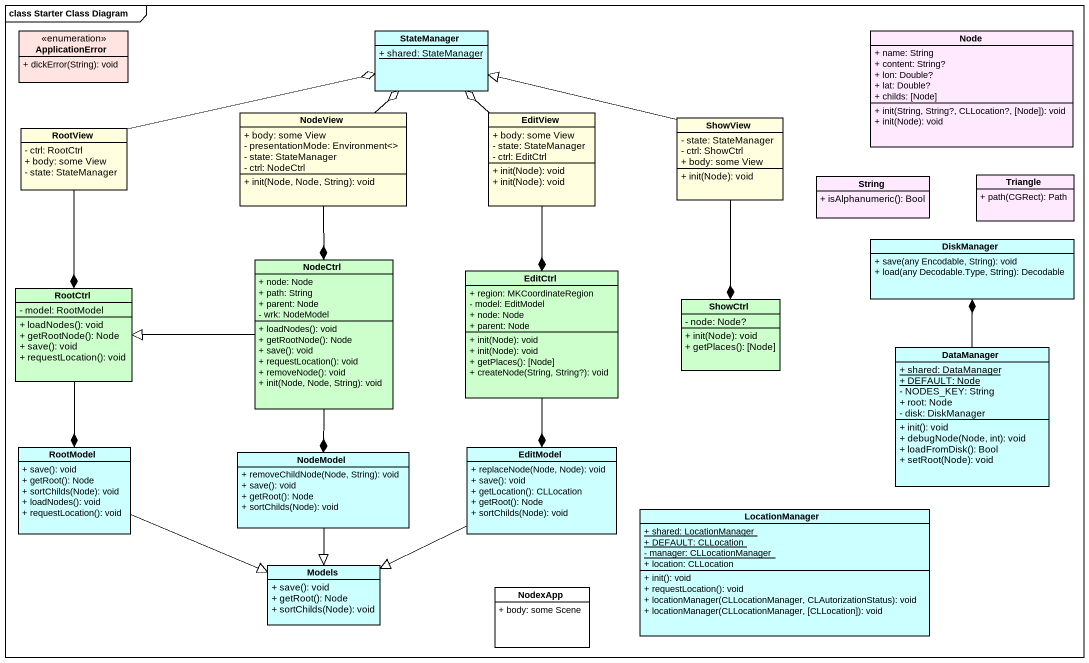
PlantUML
@startuml
mainframe class Starter Class Diagram
hide circle
hide empty members
skinparam classAttributeIconSize 0
enum ApplicationError #FFE4E1 {
  + dickError(String): void
}
class StateManager #CCFFFF {
  {static} + shared: StateManager
}
class "Node" as Node_ #FFE9FF {
  + name: String
  + content: String?
  + lon: Double?
  + lat: Double?
  + childs: [Node]
  + init(String, String?, CLLocation?, [Node]): void
  + init(Node): void
}
class RootView #FFFFE0 {
  - ctrl: RootCtrl
  + body: some View
  - state: StateManager
}
class NodeView #FFFFE0 {
  + body: some View
  - presentationMode: Environment<>
  - state: StateManager
  - ctrl: NodeCtrl
  + init(Node, Node, String): void
}
class EditView #FFFFE0 {
  + body: some View
  - state: StateManager
  - ctrl: EditCtrl
  + init(Node): void
  + init(Node): void
}
class ShowView #FFFFE0 {
  - state: StateManager
  - ctrl: ShowCtrl
  + body: some View
  + init(Node): void
}
class String #FFE9FF {
  + isAlphanumeric(): Bool
}
class Triangle #FFE9FF {
  + path(CGRect): Path
}
class DiskManager #CCFFFF {
  + save(any Encodable, String): void
  + load(any Decodable.Type, String): Decodable
}
class RootCtrl #CCFFCC {
  - model: RootModel
  + loadNodes(): void
  + getRootNode(): Node
  + save(): void
  + requestLocation(): void
}
class NodeCtrl #CCFFCC {
  + node: Node
  + path: String
  + parent: Node
  - wrk: NodeModel
  + loadNodes(): void
  + getRootNode(): Node
  + save(): void
  + requestLocation(): void
  + removeNode(): void
  + init(Node, Node, String): void
}
class EditCtrl #CCFFCC {
  + region: MKCoordinateRegion
  - model: EditModel
  + node: Node
  + parent: Node
  + init(Node): void
  + init(Node): void
  + getPlaces(): [Node]
  + createNode(String, String?): void
}
class ShowCtrl #CCFFCC {
  - node: Node?
  + init(Node): void
  + getPlaces(): [Node]
}
class DataManager #CCFFFF {
  {static} + shared: DataManager
  {static} + DEFAULT: Node
  - NODES_KEY: String
  + root: Node
  - disk: DiskManager
  + init(): void
  + debugNode(Node, int): void
  + loadFromDisk(): Bool
  + setRoot(Node): void
}
class RootModel #CCFFFF {
  + save(): void
  + getRoot(): Node
  + sortChilds(Node): void
  + loadNodes(): void
  + requestLocation(): void
}
class EditModel #CCFFFF {
  + replaceNode(Node, Node): void
  + save(): void
  + getLocation(): CLLocation
  + getRoot(): Node
  + sortChilds(Node): void
}
class NodeModel #CCFFFF {
  + removeChildNode(Node, String): void
  + save(): void
  + getRoot(): Node
  + sortChilds(Node): void
}
class LocationManager #CCFFFF {
  {static} + shared: LocationManager
  {static} + DEFAULT: CLLocation
  {static} - manager: CLLocationManager
  + location: CLLocation
  + init(): void
  + requestLocation(): void
  + locationManager(CLLocationManager, CLAutorizationStatus): void
  + locationManager(CLLocationManager, [CLLocation]): void
}
class Models #CCFFFF {
  + save(): void
  + getRoot(): Node
  + sortChilds(Node): void
}
class NodexApp #FFFFFF {
  + body: some Scene
}
RootView -right-o StateManager
RootView --* RootCtrl
NodeView -up-o StateManager
NodeView --* NodeCtrl
EditView -up-o StateManager
EditView --* EditCtrl
ShowView -left-|> StateManager
ShowView --* ShowCtrl
RootCtrl --* RootModel
NodeCtrl -left-|> RootCtrl
NodeCtrl --* NodeModel
EditCtrl --* EditModel
DataManager -up-* DiskManager
RootModel -right-|> Models
EditModel -left-|> Models
NodeModel --|> Models
@enduml
